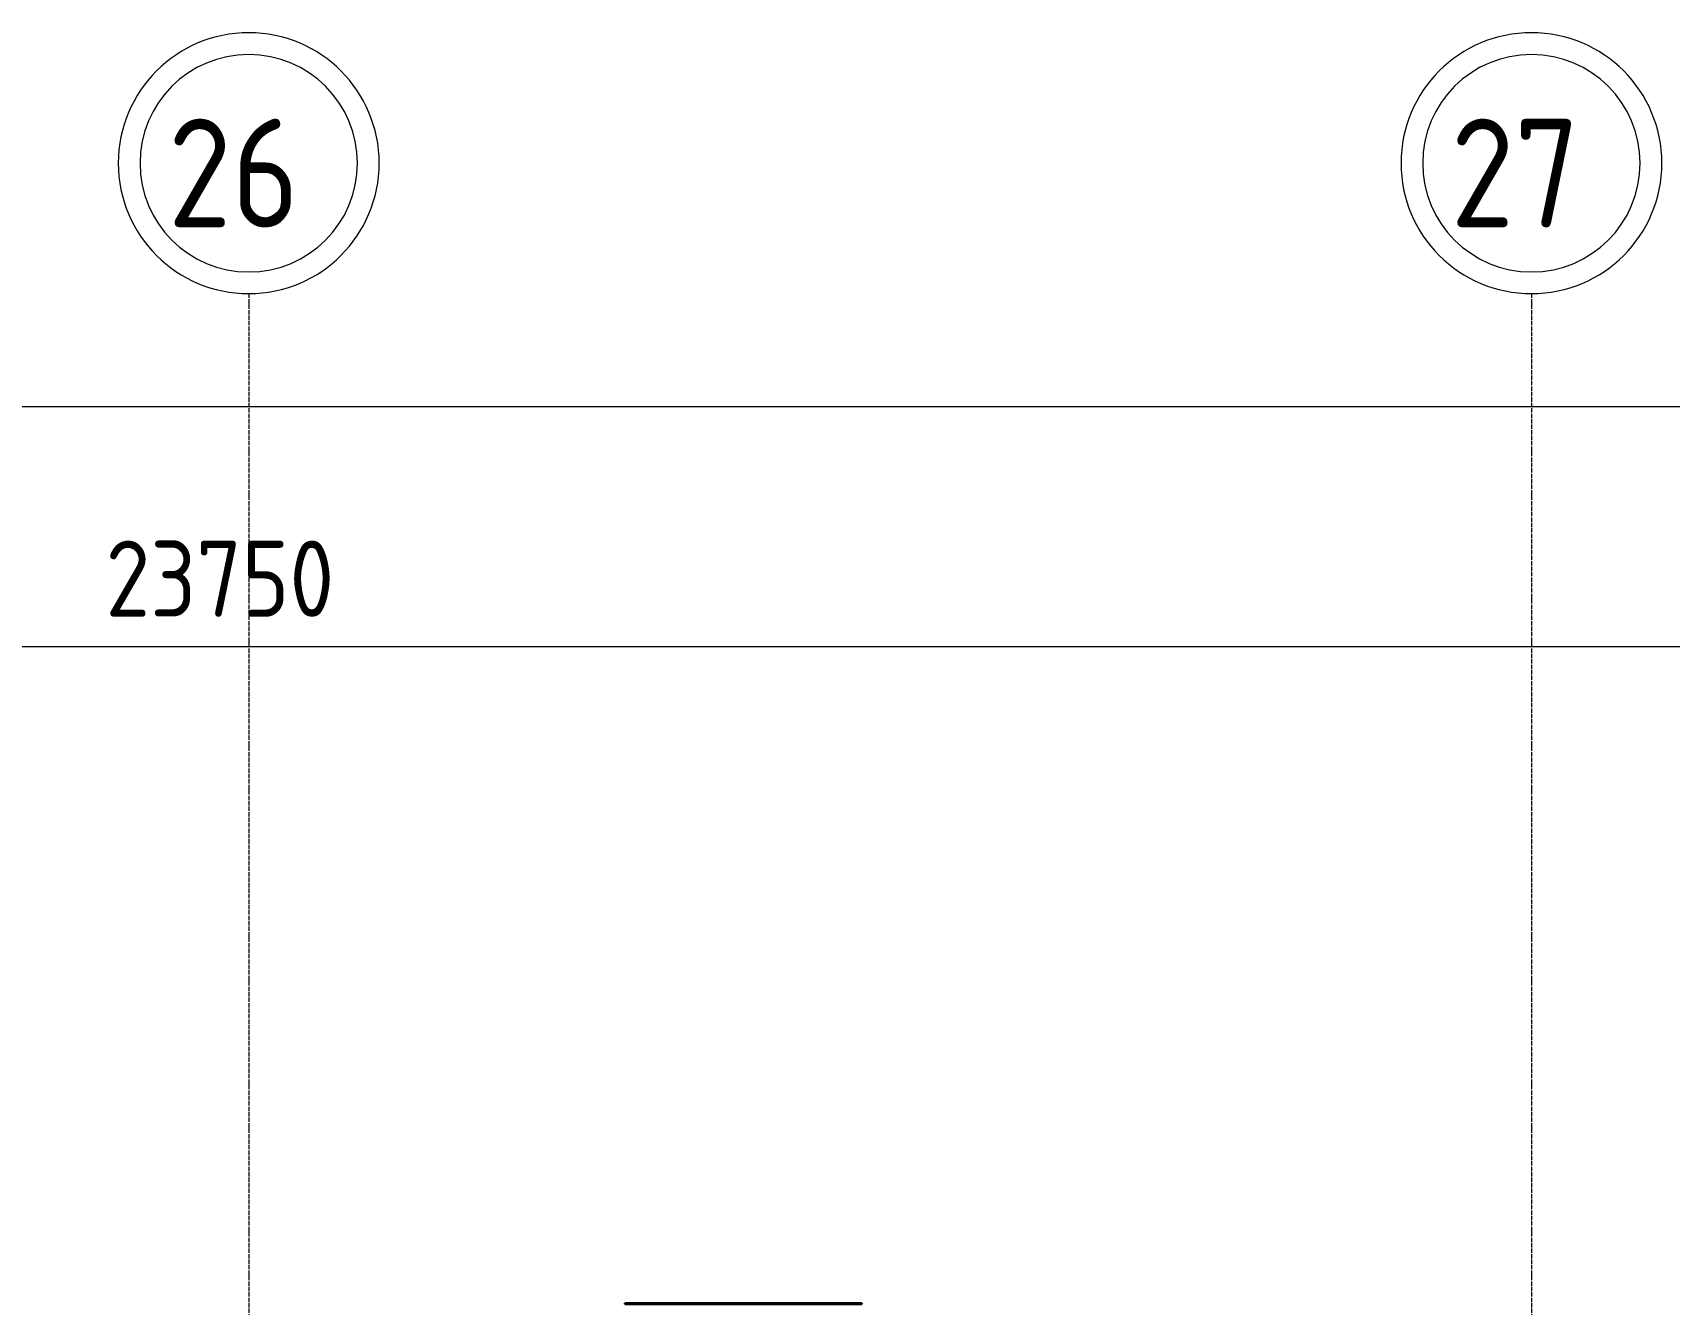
# Model space of a CAD drawing. Header units: millimetres. Extents: x -215207 to 92095, y -30385 to 123050.
# Drawn here: x -188978 to -181451, y 32143 to 37992 of the extents above; entities that cross this region are included whole.
import ezdxf

# ---------------------------------------------------------------- set-up
doc = ezdxf.new("R2010")
doc.units = ezdxf.units.MM
doc.linetypes.add('ADSK_Линия сетки', pattern=[25, 20, -2.5, 0, -2.5])
for name, color, linetype, lineweight in [('Оси', 7, 'Continuous', 9), ('Размеры', 7, 'Continuous', 9), ('Стены наружные', 7, 'Continuous', 20)]:
    doc.layers.add(name, color=color, linetype=linetype, lineweight=lineweight)
doc.styles.add('GOST Common_2', font='GOST_Common.ttf', dxfattribs={"width": 0.9, "height": 90})
doc.styles.add('GOST Common_4', font='GOST_Common.ttf', dxfattribs={"width": 0.9, "height": 3.5})

# ---------------------------------------------------------------- blocks, each defined once
blk = doc.blocks.new('1 этаж 21082025')
at = {"layer": 'Оси', "linetype": 'ADSK_Линия сетки'}
for p, q in [((11950, 5350.6), (11950, -14846.4)), ((17850, 5350.6), (17850, -14846.4))]:
    blk.add_line(p, q, dxfattribs=at)
at = {"layer": 'Оси', "lineweight": 20}
for centre, radius, start, end in [((11950, 5950.6), 600, 0, 180), ((17850, 5950.6), 600, 0, 180), ((11950, 5950.6), 500, 0, 180), ((17850, 5950.6), 500, 0, 180), ((11950, 5950.6), 600, 180, 0), ((11950, 5950.6), 500, 180, 0), ((17850, 5950.6), 600, 180, 0), ((17850, 5950.6), 500, 180, 0)]:
    blk.add_arc(centre, radius, start, end, dxfattribs=at)
at = {"layer": 'Размеры', "lineweight": 20}
for p, q in [((-150, 4831.3), (53750, 4831.3)), ((-150, 3727.1), (23750, 3727.1))]:
    blk.add_line(p, q, dxfattribs=at)
at = {"layer": 'Стены наружные', "lineweight": 30}
for p, q in [((14770, 707), (13680, 707)), ((13680, 707), (13680, 702)), ((13680, 702), (14770, 702)), ((14770, 702), (14770, 707))]:
    blk.add_line(p, q, dxfattribs=at)
at = {"layer": 'Стены наружные', "linetype": 'Continuous', "lineweight": 9}
blk.add_line((14416.5, 702), (14413.6, 707), dxfattribs=at)
at = {"layer": 'Оси', "style": 'GOST Common_2', "width": 0.9}
for s, p in [('26', (11578.2, 5655.3)), ('27', (17478.2, 5655.3))]:
    blk.add_text(s, height=500, dxfattribs=at).set_placement(p)
at = {"layer": 'Размеры', "style": 'GOST Common_4', "width": 0.9}
blk.add_text('23750', height=350, dxfattribs=at).set_placement((11291.6, 3864.5))

msp = doc.modelspace()

# ---------------------------------------------------------------- block references
msp.add_blockref('1 этаж 21082025', (-199934.8, 31441.4))

doc.saveas('drawing.dxf')
